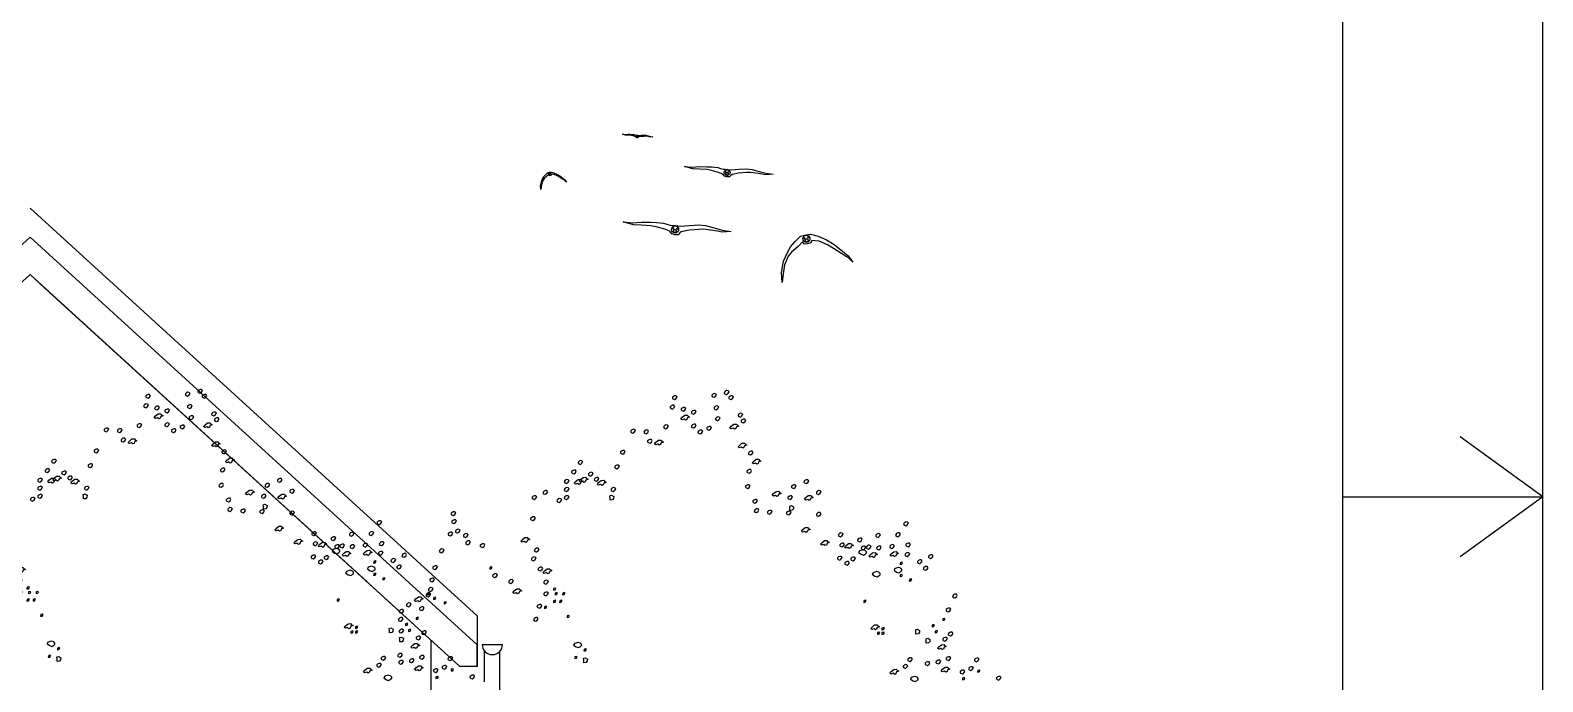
# Model space of a CAD drawing. Header units: millimetres. Extents: x 462666 to 1244237, y 2328025 to 3795663.
# Drawn here: x 1160762 to 1170595, y 2846356 to 2850595 of the extents above; entities that cross this region are included whole.
import ezdxf

# ---------------------------------------------------------------- set-up
doc = ezdxf.new("R2010")
doc.units = ezdxf.units.MM
for name, color, linetype in [('561-ANIMATION', 151, 'Continuous'), ('arbre', 250, 'Continuous'), ('MUR-POH', 64, 'Continuous'), ('MUR_REZ', 3, 'Continuous'), ('PLE_REZ', 200, 'Continuous'), ('PLO_LIN', 6, 'Continuous'), ('RAM_100', 160, 'Continuous')]:
    doc.layers.add(name, color=color, linetype=linetype)

# ---------------------------------------------------------------- blocks, each defined once
blk = doc.blocks.new('arbre3')
at = {"layer": 'arbre', "color": 252}
for points in [[(257.876, 39.461), (257.917, 39.446), (257.956, 39.474), (257.98, 39.509), (257.956, 39.537), (257.919, 39.539), (257.889, 39.524), (257.865, 39.502), (257.863, 39.48)], [(256.531, 39.098), (256.572, 39.082), (256.611, 39.111), (256.635, 39.145), (256.611, 39.174), (256.574, 39.176), (256.544, 39.161), (256.52, 39.139), (256.518, 39.117)], [(256.585, 39.334), (256.627, 39.319), (256.666, 39.347), (256.69, 39.382), (256.666, 39.41), (256.629, 39.412), (256.598, 39.397), (256.574, 39.375), (256.572, 39.353)], [(257.567, 39.388), (257.608, 39.373), (257.647, 39.401), (257.671, 39.436), (257.647, 39.464), (257.61, 39.466), (257.58, 39.451), (257.556, 39.429), (257.554, 39.408)], [(257.621, 39.079), (257.663, 39.064), (257.702, 39.092), (257.726, 39.127), (257.702, 39.155), (257.665, 39.158), (257.634, 39.142), (257.61, 39.121), (257.608, 39.099)], [(257.985, 39.334), (258.026, 39.319), (258.065, 39.347), (258.089, 39.382), (258.065, 39.41), (258.028, 39.412), (257.998, 39.397), (257.974, 39.375), (257.972, 39.353)], [(256.812, 38.877), (256.877, 38.929), (256.938, 38.932), (256.964, 38.903), (256.999, 38.882), (256.942, 38.864), (256.927, 38.821), (256.897, 38.806), (256.862, 38.832), (256.81, 38.814), (256.779, 38.84)], [(256.803, 39.043), (256.845, 39.028), (256.884, 39.056), (256.908, 39.091), (256.884, 39.119), (256.847, 39.121), (256.816, 39.106), (256.792, 39.084), (256.79, 39.063)], [(257.058, 38.97), (257.099, 38.955), (257.138, 38.983), (257.162, 39.018), (257.138, 39.046), (257.101, 39.049), (257.071, 39.033), (257.047, 39.012), (257.045, 38.99)], [(257.658, 38.807), (257.699, 38.792), (257.738, 38.82), (257.762, 38.855), (257.738, 38.883), (257.701, 38.885), (257.671, 38.87), (257.647, 38.848), (257.645, 38.826)], [(258.221, 38.898), (258.262, 38.882), (258.301, 38.911), (258.325, 38.945), (258.301, 38.974), (258.264, 38.976), (258.234, 38.961), (258.21, 38.939), (258.208, 38.917)], [(258.294, 38.752), (258.335, 38.737), (258.374, 38.765), (258.398, 38.8), (258.374, 38.828), (258.337, 38.831), (258.307, 38.815), (258.283, 38.794), (258.281, 38.772)], [(255.549, 38.5), (255.591, 38.485), (255.63, 38.513), (255.654, 38.548), (255.63, 38.576), (255.593, 38.578), (255.562, 38.563), (255.538, 38.541), (255.536, 38.52)], [(255.876, 38.482), (255.918, 38.467), (255.957, 38.495), (255.981, 38.53), (255.957, 38.558), (255.92, 38.56), (255.889, 38.545), (255.866, 38.523), (255.863, 38.502)], [(256.367, 38.607), (256.408, 38.592), (256.448, 38.62), (256.471, 38.655), (256.448, 38.683), (256.411, 38.685), (256.38, 38.67), (256.356, 38.648), (256.354, 38.627)], [(257.058, 38.625), (257.099, 38.61), (257.138, 38.638), (257.162, 38.673), (257.138, 38.701), (257.101, 38.703), (257.071, 38.688), (257.047, 38.666), (257.045, 38.645)], [(257.221, 38.48), (257.263, 38.465), (257.302, 38.493), (257.326, 38.528), (257.302, 38.556), (257.265, 38.558), (257.234, 38.543), (257.211, 38.521), (257.208, 38.499)], [(257.439, 38.571), (257.481, 38.555), (257.52, 38.584), (257.544, 38.618), (257.52, 38.647), (257.483, 38.649), (257.453, 38.634), (257.429, 38.612), (257.426, 38.59)], [(258.037, 38.652), (258.102, 38.705), (258.163, 38.707), (258.189, 38.678), (258.224, 38.657), (258.167, 38.639), (258.152, 38.596), (258.122, 38.581), (258.087, 38.607), (258.035, 38.589), (258.004, 38.615)], [(255.295, 37.973), (255.336, 37.958), (255.375, 37.986), (255.399, 38.021), (255.375, 38.049), (255.338, 38.052), (255.308, 38.036), (255.284, 38.015), (255.282, 37.993)], [(255.967, 38.246), (256.009, 38.231), (256.048, 38.259), (256.072, 38.294), (256.048, 38.322), (256.011, 38.324), (255.98, 38.309), (255.956, 38.287), (255.954, 38.265)], [(256.162, 38.253), (256.227, 38.305), (256.288, 38.307), (256.314, 38.279), (256.349, 38.257), (256.293, 38.24), (256.277, 38.196), (256.247, 38.181), (256.212, 38.207), (256.16, 38.19), (256.129, 38.216)], [(258.237, 38.178), (258.302, 38.23), (258.363, 38.232), (258.389, 38.204), (258.424, 38.182), (258.367, 38.165), (258.352, 38.121), (258.322, 38.106), (258.287, 38.132), (258.235, 38.115), (258.204, 38.141)], [(258.475, 37.953), (258.517, 37.938), (258.556, 37.966), (258.58, 38.001), (258.556, 38.029), (258.519, 38.031), (258.489, 38.016), (258.465, 37.994), (258.462, 37.973)], [(254.241, 37.719), (254.282, 37.704), (254.321, 37.732), (254.345, 37.767), (254.321, 37.795), (254.284, 37.797), (254.254, 37.782), (254.23, 37.76), (254.228, 37.739)], [(255.149, 37.61), (255.191, 37.595), (255.23, 37.623), (255.254, 37.658), (255.23, 37.686), (255.193, 37.688), (255.162, 37.673), (255.139, 37.651), (255.136, 37.63)], [(258.587, 37.778), (258.652, 37.83), (258.713, 37.832), (258.739, 37.804), (258.774, 37.782), (258.717, 37.765), (258.702, 37.721), (258.672, 37.706), (258.637, 37.732), (258.585, 37.715), (258.554, 37.741)], [(253.895, 37.247), (253.937, 37.231), (253.976, 37.26), (254, 37.294), (253.976, 37.323), (253.939, 37.325), (253.908, 37.31), (253.884, 37.288), (253.882, 37.266)], [(254.077, 37.483), (254.118, 37.468), (254.158, 37.496), (254.181, 37.531), (254.158, 37.559), (254.121, 37.561), (254.09, 37.546), (254.066, 37.524), (254.064, 37.502)], [(254.162, 37.278), (254.227, 37.33), (254.288, 37.332), (254.314, 37.304), (254.349, 37.282), (254.293, 37.265), (254.277, 37.222), (254.247, 37.206), (254.212, 37.232), (254.16, 37.215), (254.13, 37.241)], [(254.287, 37.328), (254.352, 37.38), (254.413, 37.382), (254.439, 37.354), (254.474, 37.332), (254.418, 37.315), (254.402, 37.272), (254.372, 37.256), (254.337, 37.282), (254.285, 37.265), (254.255, 37.291)], [(254.495, 37.428), (254.536, 37.413), (254.576, 37.441), (254.599, 37.476), (254.576, 37.504), (254.539, 37.507), (254.508, 37.491), (254.484, 37.47), (254.482, 37.448)], [(254.641, 37.301), (254.682, 37.286), (254.721, 37.314), (254.745, 37.349), (254.721, 37.377), (254.684, 37.379), (254.654, 37.364), (254.63, 37.342), (254.627, 37.321)], [(254.737, 37.253), (254.802, 37.305), (254.863, 37.307), (254.889, 37.279), (254.924, 37.257), (254.868, 37.24), (254.852, 37.197), (254.822, 37.181), (254.787, 37.207), (254.735, 37.19), (254.705, 37.216)], [(258.439, 37.499), (258.48, 37.484), (258.52, 37.512), (258.543, 37.547), (258.52, 37.575), (258.483, 37.577), (258.452, 37.562), (258.428, 37.54), (258.426, 37.518)], [(259.857, 37.244), (259.898, 37.229), (259.937, 37.257), (259.961, 37.292), (259.937, 37.32), (259.9, 37.323), (259.87, 37.307), (259.846, 37.286), (259.844, 37.264)], [(253.096, 36.847), (253.137, 36.832), (253.176, 36.86), (253.2, 36.895), (253.176, 36.923), (253.139, 36.925), (253.109, 36.91), (253.085, 36.888), (253.083, 36.866)], [(253.368, 36.974), (253.41, 36.959), (253.449, 36.987), (253.473, 37.022), (253.449, 37.05), (253.412, 37.052), (253.381, 37.037), (253.357, 37.015), (253.355, 36.994)], [(253.895, 37.047), (253.937, 37.032), (253.976, 37.06), (254, 37.095), (253.976, 37.123), (253.939, 37.125), (253.908, 37.11), (253.884, 37.088), (253.882, 37.066)], [(253.895, 36.847), (253.937, 36.832), (253.976, 36.86), (254, 36.895), (253.976, 36.923), (253.939, 36.925), (253.908, 36.91), (253.884, 36.888), (253.882, 36.866)], [(255.021, 36.812), (255.021, 36.871), (255.015, 36.923), (255.06, 36.936), (255.113, 36.903), (255.106, 36.858), (255.08, 36.819)], [(255.059, 37.047), (255.1, 37.032), (255.139, 37.06), (255.163, 37.095), (255.139, 37.123), (255.102, 37.125), (255.072, 37.11), (255.048, 37.088), (255.046, 37.066)], [(258.403, 37.117), (258.444, 37.102), (258.483, 37.13), (258.507, 37.165), (258.483, 37.193), (258.446, 37.195), (258.416, 37.18), (258.392, 37.159), (258.39, 37.137)], [(259.087, 36.978), (259.152, 37.03), (259.213, 37.033), (259.239, 37.004), (259.274, 36.983), (259.217, 36.965), (259.202, 36.922), (259.172, 36.907), (259.137, 36.933), (259.085, 36.915), (259.054, 36.941)], [(259.457, 36.845), (259.498, 36.83), (259.537, 36.858), (259.561, 36.893), (259.537, 36.921), (259.5, 36.923), (259.47, 36.908), (259.446, 36.886), (259.444, 36.864)], [(259.548, 37.117), (259.589, 37.102), (259.628, 37.13), (259.652, 37.165), (259.628, 37.193), (259.591, 37.195), (259.561, 37.18), (259.537, 37.159), (259.535, 37.137)], [(259.887, 36.878), (259.952, 36.93), (260.013, 36.933), (260.039, 36.904), (260.074, 36.883), (260.017, 36.865), (260.002, 36.822), (259.972, 36.807), (259.937, 36.833), (259.885, 36.815), (259.854, 36.841)], [(260.166, 36.972), (260.207, 36.957), (260.246, 36.985), (260.27, 37.02), (260.246, 37.048), (260.209, 37.05), (260.179, 37.035), (260.155, 37.013), (260.153, 36.991)], [(251.078, 36.447), (251.12, 36.432), (251.159, 36.46), (251.183, 36.495), (251.159, 36.523), (251.122, 36.525), (251.091, 36.51), (251.067, 36.489), (251.065, 36.467)], [(253.714, 36.774), (253.755, 36.759), (253.794, 36.787), (253.818, 36.822), (253.794, 36.85), (253.757, 36.852), (253.727, 36.837), (253.703, 36.816), (253.701, 36.794)], [(258.585, 36.754), (258.626, 36.739), (258.665, 36.767), (258.689, 36.802), (258.665, 36.83), (258.628, 36.832), (258.598, 36.817), (258.574, 36.795), (258.571, 36.773)], [(258.621, 36.518), (258.662, 36.503), (258.701, 36.531), (258.725, 36.566), (258.701, 36.594), (258.664, 36.596), (258.634, 36.581), (258.61, 36.559), (258.608, 36.537)], [(258.948, 36.481), (258.989, 36.466), (259.028, 36.494), (259.052, 36.529), (259.028, 36.557), (258.991, 36.56), (258.961, 36.544), (258.937, 36.523), (258.935, 36.501)], [(259.421, 36.463), (259.462, 36.448), (259.501, 36.476), (259.525, 36.511), (259.501, 36.539), (259.464, 36.541), (259.434, 36.526), (259.41, 36.505), (259.408, 36.483)], [(259.495, 36.556), (259.495, 36.615), (259.489, 36.667), (259.534, 36.68), (259.587, 36.647), (259.58, 36.601), (259.554, 36.562)], [(260.166, 36.427), (260.207, 36.412), (260.246, 36.44), (260.27, 36.475), (260.246, 36.503), (260.209, 36.505), (260.179, 36.49), (260.155, 36.468), (260.153, 36.446)], [(251.096, 36.247), (251.138, 36.232), (251.177, 36.26), (251.201, 36.295), (251.177, 36.323), (251.14, 36.326), (251.109, 36.31), (251.086, 36.289), (251.083, 36.267)], [(253.059, 36.32), (253.101, 36.305), (253.14, 36.333), (253.164, 36.368), (253.14, 36.396), (253.103, 36.398), (253.072, 36.383), (253.048, 36.361), (253.046, 36.34)], [(259.812, 36.079), (259.877, 36.131), (259.938, 36.133), (259.964, 36.105), (259.999, 36.083), (259.942, 36.066), (259.927, 36.022), (259.897, 36.007), (259.862, 36.033), (259.81, 36.016), (259.779, 36.042)], [(262.336, 36.192), (262.377, 36.177), (262.417, 36.205), (262.441, 36.24), (262.417, 36.268), (262.38, 36.27), (262.349, 36.255), (262.325, 36.233), (262.323, 36.212)], [(251.006, 35.939), (251.047, 35.923), (251.086, 35.952), (251.11, 35.986), (251.086, 36.015), (251.049, 36.017), (251.019, 36.002), (250.995, 35.98), (250.992, 35.958)], [(251.187, 36.011), (251.229, 35.996), (251.268, 36.024), (251.292, 36.059), (251.268, 36.087), (251.231, 36.089), (251.2, 36.074), (251.176, 36.053), (251.174, 36.031)], [(251.387, 35.902), (251.429, 35.887), (251.468, 35.915), (251.492, 35.95), (251.468, 35.978), (251.431, 35.98), (251.4, 35.965), (251.376, 35.944), (251.374, 35.922)], [(251.442, 35.721), (251.483, 35.705), (251.522, 35.734), (251.546, 35.768), (251.522, 35.797), (251.485, 35.799), (251.455, 35.784), (251.431, 35.762), (251.429, 35.74)], [(252.837, 35.829), (252.903, 35.881), (252.963, 35.883), (252.989, 35.855), (253.024, 35.833), (252.968, 35.816), (252.953, 35.772), (252.922, 35.757), (252.887, 35.783), (252.835, 35.766), (252.805, 35.792)], [(260.287, 35.754), (260.352, 35.806), (260.413, 35.808), (260.439, 35.78), (260.474, 35.758), (260.417, 35.741), (260.402, 35.697), (260.372, 35.682), (260.337, 35.708), (260.285, 35.691), (260.254, 35.717)], [(260.711, 35.918), (260.752, 35.903), (260.791, 35.931), (260.815, 35.966), (260.791, 35.994), (260.754, 35.996), (260.724, 35.981), (260.7, 35.959), (260.698, 35.938)], [(260.747, 35.664), (260.789, 35.649), (260.828, 35.677), (260.852, 35.712), (260.828, 35.74), (260.791, 35.742), (260.76, 35.727), (260.736, 35.705), (260.734, 35.683)], [(261.191, 35.792), (261.232, 35.777), (261.272, 35.806), (261.295, 35.84), (261.272, 35.869), (261.235, 35.871), (261.204, 35.855), (261.18, 35.834), (261.178, 35.812)], [(261.646, 35.901), (261.687, 35.886), (261.726, 35.915), (261.75, 35.949), (261.726, 35.978), (261.689, 35.98), (261.659, 35.965), (261.635, 35.943), (261.633, 35.921)], [(262.136, 35.92), (262.178, 35.904), (262.217, 35.933), (262.241, 35.967), (262.217, 35.996), (262.18, 35.998), (262.149, 35.983), (262.125, 35.961), (262.123, 35.939)], [(262.391, 35.665), (262.432, 35.65), (262.471, 35.678), (262.495, 35.713), (262.471, 35.741), (262.434, 35.744), (262.404, 35.728), (262.38, 35.707), (262.378, 35.685)], [(250.787, 35.521), (250.829, 35.505), (250.868, 35.534), (250.892, 35.569), (250.868, 35.597), (250.831, 35.599), (250.8, 35.584), (250.777, 35.562), (250.774, 35.54)], [(251.805, 35.648), (251.847, 35.633), (251.886, 35.661), (251.91, 35.696), (251.886, 35.724), (251.849, 35.726), (251.818, 35.711), (251.794, 35.689), (251.792, 35.667)], [(253.077, 35.321), (253.119, 35.306), (253.158, 35.334), (253.182, 35.369), (253.158, 35.397), (253.121, 35.399), (253.091, 35.384), (253.067, 35.362), (253.064, 35.34)], [(253.15, 35.539), (253.191, 35.524), (253.231, 35.552), (253.255, 35.587), (253.231, 35.615), (253.194, 35.617), (253.163, 35.602), (253.139, 35.58), (253.137, 35.558)], [(260.693, 35.337), (260.734, 35.322), (260.773, 35.35), (260.797, 35.385), (260.773, 35.413), (260.736, 35.415), (260.706, 35.4), (260.682, 35.378), (260.68, 35.356)], [(260.887, 35.679), (260.952, 35.731), (261.013, 35.733), (261.039, 35.705), (261.074, 35.683), (261.017, 35.666), (261.002, 35.622), (260.971, 35.607), (260.937, 35.633), (260.885, 35.616), (260.854, 35.642)], [(261.02, 35.319), (261.061, 35.303), (261.1, 35.332), (261.124, 35.366), (261.1, 35.395), (261.063, 35.397), (261.033, 35.382), (261.009, 35.36), (261.007, 35.338)], [(261.267, 35.466), (261.322, 35.448), (261.372, 35.476), (261.398, 35.5), (261.398, 35.531), (261.369, 35.559), (261.313, 35.579), (261.224, 35.55), (261.202, 35.511)], [(261.282, 35.593), (261.323, 35.577), (261.362, 35.606), (261.386, 35.64), (261.362, 35.669), (261.326, 35.671), (261.295, 35.656), (261.271, 35.634), (261.269, 35.612)], [(261.409, 35.611), (261.451, 35.596), (261.49, 35.624), (261.514, 35.659), (261.49, 35.687), (261.453, 35.689), (261.422, 35.674), (261.398, 35.652), (261.396, 35.63)], [(261.487, 35.454), (261.552, 35.506), (261.613, 35.508), (261.639, 35.48), (261.674, 35.458), (261.617, 35.441), (261.602, 35.397), (261.571, 35.382), (261.537, 35.408), (261.485, 35.391), (261.454, 35.417)], [(261.664, 35.593), (261.705, 35.577), (261.744, 35.606), (261.768, 35.64), (261.744, 35.669), (261.707, 35.671), (261.677, 35.656), (261.653, 35.634), (261.651, 35.612)], [(261.991, 35.629), (262.032, 35.614), (262.071, 35.642), (262.095, 35.677), (262.071, 35.705), (262.034, 35.707), (262.004, 35.692), (261.98, 35.67), (261.978, 35.649)], [(262.012, 35.479), (262.077, 35.531), (262.138, 35.533), (262.164, 35.505), (262.199, 35.483), (262.142, 35.466), (262.127, 35.422), (262.096, 35.407), (262.062, 35.433), (262.009, 35.416), (261.979, 35.442)], [(262.373, 35.429), (262.414, 35.414), (262.453, 35.442), (262.477, 35.477), (262.453, 35.505), (262.416, 35.507), (262.386, 35.492), (262.362, 35.47), (262.36, 35.449)], [(262.954, 35.375), (262.995, 35.359), (263.035, 35.388), (263.058, 35.422), (263.035, 35.451), (262.998, 35.453), (262.967, 35.438), (262.943, 35.416), (262.941, 35.394)], [(250.624, 35.103), (250.665, 35.088), (250.704, 35.116), (250.728, 35.151), (250.704, 35.179), (250.667, 35.181), (250.637, 35.166), (250.613, 35.144), (250.611, 35.122)], [(252.027, 35.1), (252.066, 35.107), (252.088, 35.146), (252.066, 35.154), (252.029, 35.141)], [(253.241, 35.067), (253.282, 35.051), (253.321, 35.08), (253.345, 35.114), (253.321, 35.143), (253.285, 35.145), (253.254, 35.13), (253.23, 35.108), (253.228, 35.086)], [(253.387, 35.054), (253.453, 35.106), (253.513, 35.108), (253.539, 35.08), (253.574, 35.059), (253.518, 35.041), (253.503, 34.998), (253.472, 34.982), (253.437, 35.009), (253.385, 34.991), (253.355, 35.017)], [(260.875, 35.21), (260.916, 35.194), (260.955, 35.223), (260.979, 35.257), (260.955, 35.286), (260.918, 35.288), (260.888, 35.273), (260.864, 35.251), (260.862, 35.229)], [(261.606, 34.923), (261.661, 34.906), (261.711, 34.934), (261.737, 34.958), (261.737, 34.988), (261.708, 35.017), (261.652, 35.036), (261.563, 35.008), (261.541, 34.969)], [(262.149, 35.025), (262.203, 35.007), (262.253, 35.036), (262.279, 35.06), (262.279, 35.09), (262.251, 35.118), (262.195, 35.138), (262.105, 35.11), (262.084, 35.07)], [(262.236, 35.213), (262.275, 35.22), (262.297, 35.259), (262.275, 35.268), (262.238, 35.255)], [(262.682, 35.247), (262.723, 35.232), (262.762, 35.261), (262.786, 35.295), (262.762, 35.324), (262.725, 35.326), (262.695, 35.31), (262.671, 35.289), (262.668, 35.267)], [(262.827, 35.084), (262.868, 35.069), (262.907, 35.097), (262.931, 35.132), (262.907, 35.16), (262.87, 35.162), (262.84, 35.147), (262.816, 35.125), (262.814, 35.104)], [(250.515, 34.558), (250.556, 34.543), (250.595, 34.571), (250.619, 34.606), (250.595, 34.634), (250.558, 34.636), (250.528, 34.621), (250.504, 34.599), (250.502, 34.577)], [(250.551, 34.794), (250.592, 34.779), (250.632, 34.807), (250.655, 34.842), (250.632, 34.87), (250.595, 34.872), (250.564, 34.857), (250.54, 34.835), (250.538, 34.814)], [(252.114, 34.903), (252.156, 34.888), (252.195, 34.916), (252.219, 34.951), (252.195, 34.979), (252.158, 34.981), (252.127, 34.966), (252.103, 34.944), (252.101, 34.923)], [(252.514, 34.758), (252.555, 34.742), (252.594, 34.771), (252.618, 34.805), (252.594, 34.834), (252.558, 34.836), (252.527, 34.821), (252.503, 34.799), (252.501, 34.777)], [(253.386, 34.74), (253.428, 34.724), (253.467, 34.753), (253.491, 34.787), (253.467, 34.816), (253.43, 34.818), (253.4, 34.803), (253.376, 34.781), (253.373, 34.759)], [(253.615, 34.571), (253.654, 34.577), (253.676, 34.617), (253.654, 34.625), (253.617, 34.612)], [(262.236, 34.911), (262.275, 34.918), (262.297, 34.957), (262.275, 34.965), (262.238, 34.952)], [(262.463, 34.798), (262.502, 34.804), (262.524, 34.843), (262.502, 34.852), (262.465, 34.839)], [(249.97, 34.176), (250.011, 34.161), (250.05, 34.189), (250.074, 34.224), (250.05, 34.252), (250.013, 34.255), (249.983, 34.239), (249.959, 34.218), (249.957, 34.196)], [(250.188, 34.355), (250.253, 34.407), (250.314, 34.409), (250.34, 34.381), (250.374, 34.359), (250.318, 34.341), (250.303, 34.298), (250.272, 34.283), (250.238, 34.309), (250.185, 34.291), (250.155, 34.318)], [(250.477, 34.458), (250.516, 34.464), (250.538, 34.503), (250.516, 34.512), (250.479, 34.499)], [(250.628, 34.344), (250.667, 34.351), (250.689, 34.39), (250.667, 34.399), (250.63, 34.385)], [(250.893, 34.231), (250.932, 34.237), (250.954, 34.276), (250.932, 34.285), (250.895, 34.272)], [(252.637, 34.554), (252.703, 34.607), (252.763, 34.609), (252.79, 34.58), (252.824, 34.559), (252.768, 34.541), (252.753, 34.498), (252.722, 34.483), (252.687, 34.509), (252.635, 34.491), (252.605, 34.517)], [(253.386, 34.449), (253.428, 34.434), (253.467, 34.462), (253.491, 34.497), (253.467, 34.525), (253.43, 34.527), (253.4, 34.512), (253.376, 34.49), (253.373, 34.468)], [(253.615, 34.269), (253.654, 34.275), (253.676, 34.314), (253.654, 34.323), (253.617, 34.31)], [(253.653, 34.458), (253.692, 34.464), (253.714, 34.503), (253.692, 34.512), (253.655, 34.499)], [(253.766, 34.269), (253.805, 34.275), (253.827, 34.314), (253.805, 34.323), (253.769, 34.31)], [(253.842, 34.458), (253.881, 34.464), (253.903, 34.503), (253.881, 34.512), (253.844, 34.499)], [(261.329, 34.269), (261.368, 34.275), (261.389, 34.314), (261.368, 34.323), (261.331, 34.31)], [(263.554, 34.394), (263.595, 34.378), (263.634, 34.407), (263.658, 34.441), (263.634, 34.47), (263.597, 34.472), (263.567, 34.457), (263.543, 34.435), (263.541, 34.413)], [(249.77, 33.813), (249.811, 33.798), (249.85, 33.826), (249.874, 33.861), (249.85, 33.889), (249.813, 33.891), (249.783, 33.876), (249.759, 33.854), (249.757, 33.833)], [(249.788, 34.013), (249.829, 33.998), (249.868, 34.026), (249.892, 34.061), (249.868, 34.089), (249.831, 34.091), (249.801, 34.076), (249.777, 34.054), (249.775, 34.032)], [(253.132, 33.813), (253.173, 33.798), (253.212, 33.826), (253.236, 33.861), (253.212, 33.889), (253.175, 33.891), (253.145, 33.876), (253.121, 33.854), (253.119, 33.833)], [(253.223, 34.14), (253.264, 34.125), (253.303, 34.153), (253.327, 34.188), (253.303, 34.216), (253.266, 34.218), (253.236, 34.203), (253.212, 34.181), (253.21, 34.16)], [(253.388, 34.117), (253.427, 34.124), (253.449, 34.163), (253.427, 34.172), (253.39, 34.159)], [(253.955, 33.891), (253.995, 33.897), (254.016, 33.936), (253.995, 33.945), (253.958, 33.932)], [(263.295, 33.815), (263.334, 33.822), (263.356, 33.861), (263.334, 33.869), (263.297, 33.856)], [(263.39, 34.048), (263.432, 34.033), (263.471, 34.061), (263.495, 34.096), (263.471, 34.124), (263.434, 34.127), (263.403, 34.111), (263.379, 34.09), (263.377, 34.068)], [(249.788, 33.522), (249.829, 33.507), (249.868, 33.535), (249.892, 33.57), (249.868, 33.598), (249.831, 33.6), (249.801, 33.585), (249.777, 33.564), (249.775, 33.542)], [(261.537, 33.655), (261.602, 33.707), (261.663, 33.709), (261.689, 33.681), (261.724, 33.659), (261.667, 33.642), (261.652, 33.598), (261.621, 33.583), (261.587, 33.609), (261.535, 33.592), (261.504, 33.618)], [(261.669, 33.475), (261.708, 33.481), (261.73, 33.521), (261.708, 33.529), (261.671, 33.516)], [(261.782, 33.588), (261.821, 33.595), (261.843, 33.634), (261.821, 33.643), (261.784, 33.63)], [(261.782, 33.475), (261.821, 33.481), (261.843, 33.521), (261.821, 33.529), (261.784, 33.516)], [(262.63, 33.479), (262.63, 33.538), (262.623, 33.59), (262.669, 33.603), (262.721, 33.571), (262.715, 33.525), (262.689, 33.486)], [(263.03, 33.664), (263.069, 33.67), (263.091, 33.709), (263.069, 33.718), (263.032, 33.705)], [(263.106, 33.513), (263.145, 33.519), (263.166, 33.558), (263.145, 33.567), (263.108, 33.554)], [(263.447, 33.45), (263.488, 33.435), (263.527, 33.463), (263.551, 33.498), (263.527, 33.526), (263.49, 33.528), (263.46, 33.513), (263.436, 33.491), (263.434, 33.47)], [(254.18, 33.16), (254.234, 33.143), (254.284, 33.171), (254.31, 33.195), (254.31, 33.226), (254.282, 33.254), (254.225, 33.273), (254.136, 33.245), (254.114, 33.206)], [(254.371, 33.059), (254.41, 33.066), (254.432, 33.105), (254.41, 33.113), (254.373, 33.1)], [(262.886, 33.252), (262.886, 33.31), (262.88, 33.362), (262.926, 33.375), (262.978, 33.343), (262.971, 33.297), (262.945, 33.258)], [(263.197, 33.164), (263.263, 33.216), (263.323, 33.218), (263.35, 33.19), (263.384, 33.168), (263.328, 33.151), (263.313, 33.107), (263.282, 33.092), (263.247, 33.118), (263.195, 33.101), (263.165, 33.127)], [(263.31, 33.32), (263.351, 33.305), (263.39, 33.333), (263.414, 33.368), (263.39, 33.396), (263.353, 33.398), (263.323, 33.383), (263.299, 33.361), (263.297, 33.339)], [(249.751, 32.918), (249.793, 32.903), (249.832, 32.931), (249.856, 32.966), (249.832, 32.994), (249.795, 32.996), (249.764, 32.981), (249.741, 32.959), (249.738, 32.937)], [(254.144, 32.87), (254.184, 32.877), (254.205, 32.916), (254.184, 32.924), (254.147, 32.911)], [(254.366, 32.767), (254.366, 32.826), (254.359, 32.878), (254.405, 32.891), (254.457, 32.859), (254.451, 32.813), (254.424, 32.774)], [(262.437, 32.812), (262.478, 32.796), (262.517, 32.825), (262.541, 32.859), (262.517, 32.888), (262.48, 32.89), (262.45, 32.875), (262.426, 32.853), (262.424, 32.831)], [(262.873, 32.714), (262.915, 32.699), (262.954, 32.727), (262.978, 32.762), (262.954, 32.79), (262.917, 32.792), (262.886, 32.777), (262.862, 32.755), (262.86, 32.733)], [(263.14, 32.753), (263.182, 32.738), (263.221, 32.766), (263.245, 32.801), (263.221, 32.829), (263.184, 32.831), (263.153, 32.816), (263.13, 32.794), (263.127, 32.773)], [(263.395, 32.838), (263.436, 32.822), (263.475, 32.851), (263.499, 32.885), (263.475, 32.914), (263.438, 32.916), (263.408, 32.901), (263.384, 32.879), (263.382, 32.857)], [(264.098, 32.805), (264.14, 32.79), (264.179, 32.818), (264.203, 32.853), (264.179, 32.881), (264.142, 32.883), (264.111, 32.868), (264.088, 32.846), (264.085, 32.825)], [(262.015, 32.549), (262.08, 32.601), (262.141, 32.603), (262.167, 32.575), (262.202, 32.553), (262.146, 32.536), (262.13, 32.492), (262.1, 32.477), (262.065, 32.503), (262.013, 32.486), (261.983, 32.512)], [(262.326, 32.642), (262.367, 32.627), (262.406, 32.655), (262.43, 32.69), (262.406, 32.718), (262.369, 32.72), (262.339, 32.705), (262.315, 32.684), (262.313, 32.662)], [(262.556, 32.313), (262.61, 32.296), (262.66, 32.324), (262.686, 32.348), (262.686, 32.378), (262.658, 32.406), (262.601, 32.426), (262.512, 32.398), (262.491, 32.359)], [(263.287, 32.605), (263.352, 32.658), (263.413, 32.66), (263.439, 32.631), (263.473, 32.61), (263.417, 32.592), (263.402, 32.549), (263.371, 32.534), (263.337, 32.56), (263.284, 32.542), (263.254, 32.568)], [(263.74, 32.505), (263.781, 32.49), (263.82, 32.518), (263.844, 32.553), (263.82, 32.581), (263.783, 32.584), (263.753, 32.568), (263.729, 32.547), (263.727, 32.525)], [(263.786, 32.341), (263.825, 32.348), (263.847, 32.387), (263.825, 32.395), (263.788, 32.382)], [(263.955, 32.59), (263.996, 32.575), (264.035, 32.603), (264.059, 32.638), (264.035, 32.666), (263.999, 32.668), (263.968, 32.653), (263.944, 32.631), (263.942, 32.61)], [(264.164, 32.53), (264.203, 32.537), (264.225, 32.576), (264.203, 32.584), (264.167, 32.571)], [(264.646, 32.349), (264.687, 32.334), (264.726, 32.362), (264.75, 32.397), (264.726, 32.425), (264.689, 32.427), (264.659, 32.412), (264.635, 32.39), (264.633, 32.369)]]:
    blk.add_lwpolyline(points, close=True, dxfattribs=at)
blk = doc.blocks.new('bird-01')
for points in [[(-0.1899, 0.0098), (-0.1518, 0.0162), (-0.1146, 0.0183), (-0.0889, 0.0185), (-0.0589, 0.0185), (-0.0446, 0.0147), (-0.031, 0.0119), (-0.0194, 0.0122), (-0.0067, 0.0122), (0.0122, 0.0106), (0.0502, 0.0169), (0.0894, 0.0224), (0.1181, 0.0208), (0.1545, 0.0136), (0.1891, 0.0071), (0.2267, 0.0045), (0.1893, -0.002), (0.1703, 0.0011), (0.1498, 0.0027), (0.1104, 0.0054), (0.0909, 0.0026), (0.0499, -0.0038), (0.0172, -0.0119), (0.0116, -0.0174), (0.0054, -0.0254), (-0.0088, -0.027), (-0.0214, -0.0242), (-0.0304, -0.0134), (-0.052, -0.0069), (-0.0893, 0.0006), (-0.1124, 0.0039), (-0.1512, 0.0034), (-0.1852, 0.0019), (-0.229, 0.0113), (-0.1899, 0.0098)], [(-0.009, -0.0044), (-0.0118, -0.0056), (-0.0143, -0.0069), (-0.0148, -0.0088), (-0.0156, -0.0117), (-0.0156, -0.0142), (-0.0143, -0.0143), (-0.012, -0.0152), (-0.0105, -0.0168), (-0.0092, -0.0191), (-0.0091, -0.0202)], [(-0.009, -0.0044), (-0.0062, -0.0056), (-0.0037, -0.007), (-0.0032, -0.0089), (-0.0025, -0.0118), (-0.0025, -0.0143), (-0.0038, -0.0144), (-0.0061, -0.0152), (-0.0076, -0.0169), (-0.009, -0.0191), (-0.0091, -0.0202)]]:
    blk.add_lwpolyline(points)
blk.add_circle((-0.0088, -0.0045), 0.0149)
at = {"extrusion": (0, 0, -1)}
blk.add_ellipse((-0.0169, 0), major_axis=(0.0013, 0.00217), ratio=0.734005, dxfattribs=at)
blk.add_ellipse((0, 0), major_axis=(-0.0013, 0.00217), ratio=0.734005)

msp = doc.modelspace()

# ---------------------------------------------------------------- linework, layer by layer
at = {"layer": '561-ANIMATION', "elevation": 0}
for points in [[(1164080, 2849582.5), (1164084.7, 2849609), (1164093.1, 2849628.1), (1164101.2, 2849642.7), (1164112.2, 2849655.3), (1164118.3, 2849661.6), (1164124.3, 2849667.8), (1164130.6, 2849669.5), (1164137.5, 2849671.1), (1164148, 2849672.7), (1164166.2, 2849667.7), (1164186, 2849659.5), (1164204.1, 2849648.5), (1164223.2, 2849632.7), (1164236.5, 2849621.4), (1164247.5, 2849606.6), (1164237.8, 2849616.8), (1164230.2, 2849621.1), (1164221.9, 2849626.7), (1164201.9, 2849639.1), (1164187.8, 2849647.3), (1164168.7, 2849656.4), (1164150.8, 2849657.8), (1164151.3, 2849657.4), (1164149, 2849652.2), (1164141.4, 2849649.5), (1164134.2, 2849649.4), (1164129.5, 2849654.2), (1164118.9, 2849643.8), (1164103.1, 2849630.5), (1164095.5, 2849620.5), (1164086.7, 2849600.4), (1164083.6, 2849578.8), (1164081.3, 2849558.6), (1164080, 2849582.5)], [(1164138.4, 2849661.8), (1164137, 2849660.8), (1164135.8, 2849659.7), (1164135.8, 2849658.6), (1164135.7, 2849657), (1164136, 2849655.6), (1164136.8, 2849655.7), (1164138.1, 2849655.5), (1164139.2, 2849654.8), (1164140.1, 2849653.8), (1164140.4, 2849653.2)], [(1164138.4, 2849661.8), (1164140.1, 2849661.5), (1164141.6, 2849661), (1164142.1, 2849660.1), (1164142.9, 2849658.6), (1164143.2, 2849657.2), (1164142.5, 2849657), (1164141.4, 2849656.3), (1164140.7, 2849655.2), (1164140.3, 2849653.8), (1164140.4, 2849653.2)], [(1165646.3, 2849019.7), (1165659.2, 2849092.7), (1165682.4, 2849145.6), (1165704.7, 2849185.9), (1165735.2, 2849220.6), (1165752, 2849238), (1165768.6, 2849255.2), (1165786, 2849259.7), (1165805, 2849264.2), (1165834.1, 2849268.6), (1165884.3, 2849255), (1165939, 2849232.3), (1165989, 2849202), (1166041.6, 2849158.3), (1166078.3, 2849127), (1166108.7, 2849086.3), (1166082, 2849114.3), (1166060.9, 2849126.1), (1166038, 2849141.5), (1165982.9, 2849176), (1165944, 2849198.5), (1165891.2, 2849223.7), (1165841.7, 2849227.6), (1165843.1, 2849226.3), (1165836.7, 2849212), (1165815.9, 2849204.6), (1165795.9, 2849204.3), (1165783, 2849217.5), (1165753.7, 2849188.8), (1165710.2, 2849152), (1165689.1, 2849124.6), (1165664.8, 2849069), (1165656.2, 2849009.5), (1165650, 2848953.7), (1165646.3, 2849019.7)], [(1165807.5, 2849238.5), (1165803.7, 2849235.7), (1165800.5, 2849232.8), (1165800.4, 2849229.9), (1165800.2, 2849225.2), (1165801, 2849221.4), (1165803.1, 2849221.7), (1165806.8, 2849221.2), (1165809.7, 2849219.2), (1165812.4, 2849216.3), (1165812.9, 2849214.8)], [(1165807.5, 2849238.5), (1165812.2, 2849237.6), (1165816.4, 2849236.4), (1165817.8, 2849233.8), (1165820, 2849229.7), (1165820.8, 2849226), (1165818.8, 2849225.2), (1165815.7, 2849223.2), (1165814, 2849220.2), (1165812.8, 2849216.4), (1165812.9, 2849214.8)]]:
    msp.add_lwpolyline(points, dxfattribs=at)
at = {"layer": '561-ANIMATION'}
for centre, radius in [((1164138.5, 2849661.8, 0), 8.36), ((1165807.8, 2849238.5, 0), 23.1)]:
    msp.add_circle(centre, radius, dxfattribs=at)
at = {"layer": '561-ANIMATION', "extrusion": (0, 0, -1)}
for centre, major_axis in [((1164133.5, 2849663.1, 0), (0.43, 1.35)), ((1165794, 2849242.3, 0), (1.18, 3.73))]:
    msp.add_ellipse(centre, major_axis=major_axis, ratio=0.734005, dxfattribs=at)
at = {"layer": '561-ANIMATION'}
for centre, major_axis in [((1164142.7, 2849665.3, 0), (-0.99, 1.02)), ((1165819.4, 2849248.3, 0), (-2.73, 2.8))]:
    msp.add_ellipse(centre, major_axis=major_axis, ratio=0.734005, dxfattribs=at)
at = {"layer": 'Defpoints', "linetype": 'Continuous'}
for points in [[(1148344.9, 2862509.6), (1148344.9, 2832809.6), (1170594.9, 2832809.6), (1170594.9, 2862509.6)], [(1149544.9, 2861659.6), (1149544.9, 2833459.6), (1169294.9, 2833459.6), (1169294.9, 2861659.6)], [(1169294.9, 2861659.6), (1149544.9, 2861659.6), (1149544.9, 2833459.6), (1169294.9, 2833459.6)]]:
    msp.add_lwpolyline(points, close=True, dxfattribs=at)
at = {"layer": 'MUR-POH', "color": 1}
msp.add_lwpolyline([(1163367.7, 2846455.3), (1163367.7, 2846626.7)], dxfattribs=at)
at = {"layer": 'MUR_REZ'}
for p, q in [((1160760.7, 2849438.5), (1163667.7, 2846786.2)), ((1163555.6, 2846455.3), (1160885.4, 2848891.6)), ((1163667.7, 2846786.2), (1163667.7, 2846455.3)), ((1163367.7, 2841149.7), (1163367.7, 2846626.7)), ((1163367.7, 2846626.7), (1163367.7, 2846626.7)), ((1163667.7, 2846455.3), (1163667.7, 2846596.7)), ((1163667.7, 2846455.3), (1163555.6, 2846455.3)), ((1163667.7, 2846455.3), (1163555.6, 2846455.3))]:
    msp.add_line(p, q, dxfattribs=at)
at = {"layer": 'MUR_REZ', "flags": 128}
for points in [[(1163667.7, 2846455.3), (1163555.6, 2846455.3), (1160760.7, 2849005.3), (1157965.8, 2846455.3), (1155537.4, 2846455.3)], [(1160636, 2848891.6), (1160760.7, 2849005.3), (1160885.4, 2848891.6)], [(1162951.4, 2847006.6), (1160885.4, 2848891.6)]]:
    msp.add_lwpolyline(points, dxfattribs=at)
at = {"layer": 'PLE_REZ', "linetype": 'Continuous'}
for p, q in [((1163712.4, 2846559.8), (1163712.4, 2846355.3)), ((1163812.4, 2846551.6), (1163812.4, 2846297.6))]:
    msp.add_line(p, q, dxfattribs=at)
at = {"layer": 'PLE_REZ', "linetype": 'Continuous', "flags": 128}
msp.add_lwpolyline([(1163699.6, 2846598.6), (1163832.2, 2846598.6)], dxfattribs=at)
at = {"layer": 'PLE_REZ', "linetype": 'Continuous'}
msp.add_arc((1163765.9, 2846599), 66.3, 180.30687, 359.69313, dxfattribs=at)
at = {"layer": 'PLO_LIN', "color": 252}
msp.add_line((1160760.7, 2849249), (1163667.7, 2846596.7), dxfattribs=at)
msp.add_lwpolyline([(1163667.7, 2846596.7), (1160760.7, 2849249), (1157837.3, 2846581.8)], dxfattribs=at)
at = {"layer": 'RAM_100', "linetype": 'Continuous'}
for p, q in [((1170594.9, 2847559.6), (1170057.3, 2847949.2)), ((1169294.9, 2847559.6), (1170594.9, 2847559.6)), ((1170594.9, 2847559.6), (1170057.3, 2847170))]:
    msp.add_line(p, q, dxfattribs=at)

# ---------------------------------------------------------------- block references
at = {"layer": '561-ANIMATION', "rotation": 355.8739099927873}
for p, xscale, yscale, zscale in [((1164711.5, 2849906.6, 0), 436.229899232899, 436.229899232915, 436.2298992329149), ((1165303.7, 2849673.9, 0), 1268.101515899762, 1268.101515899809, 1268.101515899809), ((1164968, 2849304.8, 0), 1545.810871355202, 1545.810871355259, 1545.810871355259)]:
    msp.add_blockref('bird-01', p, dxfattribs=dict(at, xscale=xscale, yscale=yscale, zscale=zscale))
at = {"layer": 'arbre', "xscale": 261.3775937935833, "yscale": 261.3775937935833, "zscale": 261.3775937935833}
msp.add_blockref('arbre3', (1097874.5, 2837915.6), dxfattribs=at)
at = {"layer": 'MUR-POH', "color": 252, "xscale": 261.3775937935833, "yscale": 261.3775937935833, "zscale": 261.3775937935833}
msp.add_blockref('arbre3', (1094451.3, 2837923.8), dxfattribs=at)

doc.saveas('drawing.dxf')
